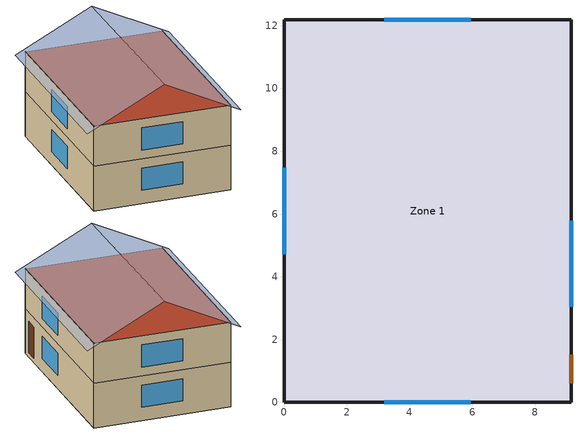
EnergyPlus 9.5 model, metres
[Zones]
Zone 1
 floor foundation (Exterior_Slab_+_2in_EPS): 0,12.19 9.14,12.19 9.14,0 0,0 z-0.3
 floor adiabatic (Interior_Floor): 0,12.19 9.14,12.19 9.14,0 0,0 z2.74
 wall outside (Exterior_Wall_+1in_EPS): 9.14,0 9.14,12.19 0,12.19 0,0 9.14,0 z-0.3:2.74; 9.14,12.19 0,12.19 0,0 9.14,0 9.14,12.19 z2.74:5.49
 window (Ext_Window1_Base): 9.14,3.05 9.14,5.79 / 5.94,12.19 3.2,12.19 / 0,7.47 0,4.72 / 3.2,0 5.94,0 z0.61:2.13; 9.14,3.05 9.14,5.79 / 5.94,12.19 3.2,12.19 / 0,7.47 0,4.72 / 3.2,0 5.94,0 z3.35:4.88
 door (Ext_Door1): 9.14,0.61 9.14,1.52 z0:2.13
 roof outside (Exterior_Roof_R-30): 0,0 9.14,0 9.14,12.19 0,12.19 z5.49
shading: 4.57,-0.3,7.77 9.69,-0.3,5.21 9.69,12.5,5.21 4.57,12.5,7.77; 4.57,12.5,7.77 -0.55,12.5,5.21 -0.55,-0.3,5.21 4.57,-0.3,7.77
[BUILDING]
1_Test 1: North Axis=0; Terrain=City; Loads Convergence Tolerance Value=0.04; Temperature Convergence Tolerance Value=0.4; Solar Distribution=FullInteriorAndExterior; Maximum Number of Warmup Days=25; Minimum Number of Warmup Days=6
[SizingPeriod:DesignDay] Day of Month=21; DryBulb Temperature Range Modifier Type=DefaultMultipliers; Humidity Condition Type=Wetbulb; Barometric Pressure=99110; Rain Indicator=No; Snow Indicator=No; Daylight Saving Time Indicator=No
Name | Month | Day Type | Maximum DryBulb Temperature | Daily DryBulb Temperature Range | Wetbulb or DewPoint at Maximum DryBulb | Wind Speed | Wind Direction | Solar Model Indicator | Sky Clearness | ASHRAE Clear Sky Optical Depth for Beam Irradiance taub | ASHRAE Clear Sky Optical Depth for Diffuse Irradiance taud
Chicago Midway Ap Ann Htg 99.6% Condns DB | 1 | WinterDesignDay | -18.7 | 0 | -18.7 | 5.3 | 300 | ASHRAEClearSky | 0
Chicago Midway Ap Ann Htg 99% Condns DB | 1 | WinterDesignDay | -15.4 | 0 | -15.4 | 5.3 | 300 | ASHRAEClearSky | 0
Chicago Midway Ap Ann Clg .4% Condns DB=>MWB | 7 | SummerDesignDay | 33.4 | 8.8 | 23.8 | 5.6 | 220 | ASHRAETau |  | 0.457 | 2.043
Chicago Midway Ap Ann Clg 1% Condns DB=>MWB | 7 | SummerDesignDay | 32 | 8.8 | 23 | 5.6 | 220 | ASHRAETau |  | 0.457 | 2.043
[MATERIAL] Thermal Absorptance=0.9; Solar Absorptance=0.7; Visible Absorptance=0.7
Name | Roughness | Thickness | Conductivity | Density | Specific Heat
G05_25mm_wood | MediumSmooth | 0.0254 | 0.15 | 608 | 1630
G01a_19mm_gypsum_board | MediumSmooth | 0.019 | 0.16 | 800 | 1090
M15_200mm_heavyweight_concrete | MediumRough | 0.2032 | 1.95 | 2240 | 900
F11_Wood_siding | MediumSmooth | 0.0127 | 0.09 | 592 | 1170
R-11_3.5in_Wood_Stud | VeryRough | 0.0889 | 0.0542625 | 19 | 960
Plywood_(Douglas_Fir)_-_12.7mm | Smooth | 0.0127 | 0.12 | 540 | 1210
EPS_1in | MediumSmooth | 0.0254 | 0.02884 | 29 | 1210
EPS_2in | MediumSmooth | 0.0508 | 0.02884 | 29 | 1210
FG_Attic_R-30 | MediumRough | 0.21844 | 0.0411979 | 64 | 960
[MATERIAL:AIRGAP]
F05_Ceiling_air_space_resistance: Thermal Resistance=0.18
[WINDOWMATERIAL:SIMPLEGLAZINGSYSTEM]
Ext_Window1_Base: UFactor=0.15; Solar Heat Gain Coefficient=0.35
[WINDOWMATERIAL:SHADE]
HIGH REFLECT - LOW TRANS SHADE: Solar Transmittance=0.1; Solar Reflectance=0.8; Visible Transmittance=0.1; Visible Reflectance=0.8; Infrared Hemispherical Emissivity=0.9; Infrared Transmittance=0; Thickness=0.005; Conductivity=0.1; Shade to Glass Distance=0.05; Top Opening Multiplier=0.5; Bottom Opening Multiplier=0.5; LeftSide Opening Multiplier=0.5; RightSide Opening Multiplier=0.5; Airflow Permeability=0
[CONSTRUCTION]
Ext_Window1_Base: Ext_Window1_Base
Ext_Door1: G05_25mm_wood
Interior_Floor: Plywood_(Douglas_Fir)_-_12.7mm, F05_Ceiling_air_space_resistance, G01a_19mm_gypsum_board
Exterior_Slab_+_2in_EPS: EPS_2in, M15_200mm_heavyweight_concrete
Exterior_Wall_+1in_EPS: F11_Wood_siding, EPS_1in, Plywood_(Douglas_Fir)_-_12.7mm, R-11_3.5in_Wood_Stud, G01a_19mm_gypsum_board
Exterior_Roof_R-30: FG_Attic_R-30, Plywood_(Douglas_Fir)_-_12.7mm, G01a_19mm_gypsum_board
[Zone]
Zone 1: Multiplier=1; Volume=482.066; Floor Area=204.387; Part of Total Floor Area=Yes
[WINDOWSHADINGCONTROL]
Shading Control: Zone=Zone 1; Shading Type=ExteriorShade; Shading Control Type=OnIfHighSolarOnWindow; Schedule=ShadingAvailable; Setpoint=100; Shading Control Is Scheduled=Yes; Glare Control Is Active=No; Shading Device Material=HIGH REFLECT - LOW TRANS SHADE; Type of Slat Angle Control for Blinds=FixedSlatAngle; Multiple Surface Control Type=Sequential; Fenestration Surface 1=F-WN-1; Fenestration Surface 2=F-WN-2; Fenestration Surface 3=R-WN-1; Fenestration Surface 4=R-WN-2; Fenestration Surface 5=B-WN-1; Fenestration Surface 6=B-WN-2; Fenestration Surface 7=L-WN-1; Fenestration Surface 8=L-WN-2
[FOUNDATION:KIVA]
Slab Details: Interior Horizontal Insulation Depth=0; Exterior Horizontal Insulation Width=0; Wall Height Above Grade=0.2; Wall Depth Below Slab=0; Footing Depth=1.3716
[SURFACEPROPERTY:EXPOSEDFOUNDATIONPERIMETER]
Slab: Exposed Perimeter Calculation Method=ExposedPerimeterFraction; Exposed Perimeter Fraction=1; Surface Segment 1 Exposed=Yes
[PEOPLE]
Zone Occupants: Zone or ZoneList=Zone 1; Number of People Schedule=OccupantSchedule; Number of People Calculation Method=People; Number of People=4; Fraction Radiant=0.3; Sensible Heat Fraction=autocalculate; Activity Level Schedule=Occupant_Activity_Schedule; Carbon Dioxide Generation Rate=3.82e-08; Enable ASHRAE 55 Comfort Warnings=No; Mean Radiant Temperature Calculation Type=ZoneAveraged; Work Efficiency Schedule=Occupant_Eff_Schedule; Clothing Insulation Calculation Method=ClothingInsulationSchedule; Clothing Insulation Calculation Method Schedule=Occupant_Clothing_Schedule; Clothing Insulation Schedule=Occupant_Clothing_Schedule; Air Velocity Schedule=AirVelocitySch; Thermal Comfort Model 1 Type=Pierce
[ELECTRICEQUIPMENT] Zone or ZoneList=Zone 1; Design Level Calculation Method=EquipmentLevel; Fraction Lost=0; EndUse Subcategory=General
Name | Schedule | Design Level | Fraction Latent | Fraction Radiant
Fridge | Always_On | 0.0507991 | 0 | 1
SizingSensible | SizingLoads | 673.651 | 0 | 0
SizingLatent | SizingLoads | 112.965 | 1 | 0
[ZONEINFILTRATION:FLOWCOEFFICIENT]
Zone_Infiltration: Zone=Zone 1; Schedule=Always_On; Flow Coefficient=0.1; Stack Coefficient=0.078; Pressure Exponent=0.67; Wind Coefficient=0.17; Shelter Factor=0.9
[ZONEVENTILATION:WINDANDSTACKOPENAREA] Zone=Zone 1; Opening Area=1; Opening Area Fraction Schedule=WindowFraction2; Opening Effectiveness=autocalculate; Height Difference=1.524; Discharge Coefficient for Opening=autocalculate; Minimum Indoor Temperature=15; Maximum Indoor Temperature=100; Delta Temperature=-100; Minimum Outdoor Temperature=-100; Maximum Outdoor Temperature=100; Maximum Wind Speed=10
Name | Effective Angle
OperableWindows-N | 0
OperableWindows-E | 90
OperableWindows-S | 180
OperableWindows-W | 270
[EXTERIOR:LIGHTS]
PhiusExtLight: Schedule=Always_On; Design Level=1; Control Option=AstronomicalClock; EndUse Subcategory=General
[DESIGNSPECIFICATION:OUTDOORAIR]
SZ_DSOA_Zone_1: Outdoor Air Method=Flow/Zone; Outdoor Air Flow per Person=0.00708; Outdoor Air Flow per Zone Floor Area=0; Outdoor Air Flow per Zone=0.0117987; Outdoor Air Flow Air Changes per Hour=0
[DESIGNSPECIFICATION:ZONEAIRDISTRIBUTION]
SZ_DSZAD_Zone_1: Zone Air Distribution Effectiveness in Cooling Mode=1; Zone Air Distribution Effectiveness in Heating Mode=1; Zone Secondary Recirculation Fraction=0; Minimum Zone Ventilation Efficiency=0
[SIZING:ZONE]
Zone 1: Zone Cooling Design Supply Air Temperature Input Method=SupplyAirTemperature; Zone Cooling Design Supply Air Temperature=12.8; Zone Cooling Design Supply Air Temperature Difference=11.11; Zone Heating Design Supply Air Temperature Input Method=SupplyAirTemperature; Zone Heating Design Supply Air Temperature=50; Zone Heating Design Supply Air Temperature Difference=30; Zone Cooling Design Supply Air Humidity Ratio=0.008; Zone Heating Design Supply Air Humidity Ratio=0.008; Design Specification Outdoor Air Object=SZ_DSOA_Zone_1; Cooling Design Air Flow Method=DesignDay; Cooling Design Air Flow Rate=0; Cooling Minimum Air Flow per Zone Floor Area=0.000762; Cooling Minimum Air Flow=0; Cooling Minimum Air Flow Fraction=0.2; Heating Design Air Flow Method=DesignDay; Heating Design Air Flow Rate=0; Heating Maximum Air Flow per Zone Floor Area=0.002032; Heating Maximum Air Flow=0.141576; Heating Maximum Air Flow Fraction=0.3; Design Specification Zone Air Distribution Object=SZ_DSZAD_Zone_1; Account for Dedicated Outdoor Air System=No; Dedicated Outdoor Air System Control Strategy=NeutralSupplyAir; Dedicated Outdoor Air Low Setpoint Temperature for Design=autosize; Dedicated Outdoor Air High Setpoint Temperature for Design=autosize
[ZONECONTROL:THERMOSTAT]
Zone_1_Thermostat: Zone or ZoneList=Zone 1; Control Type Schedule=HVAC_Always_4; Control 1=HP_Thermostat_Dual_SP_Control; Temperature Difference Between Cutout And Setpoint=0
[THERMOSTATSETPOINT:DUALSETPOINT]
HP_Thermostat_Dual_SP_Control: Heating Setpoint Temperature Schedule=Phius_68F; Cooling Setpoint Temperature Schedule=Phius_77F
[ZONEHVAC:PACKAGEDTERMINALHEATPUMP]
Zone1PTHP: Availability Schedule=MechAvailable; Cooling Supply Air Flow Rate=autosize; Heating Supply Air Flow Rate=autosize; Cooling Outdoor Air Flow Rate=autosize; Heating Outdoor Air Flow Rate=autosize; Supply Air Fan=Zone1PTHPFan; Heating Coil=Zone1PTHPDXHeatCoil; Heating Convergence Tolerance=0.001; Cooling Coil=Zone1PTHPDXCoolCoil; Cooling Convergence Tolerance=0.001; Supplemental Heating Coil=Zone1PTHPSupHeater; Maximum Supply Air Temperature from Supplemental Heater=50; Maximum Outdoor DryBulb Temperature for Supplemental Heater Operation=10; Fan Placement=BlowThrough; Capacity Control Method=None; Minimum Supply Air Temperature in Cooling Mode=autosize; Maximum Supply Air Temperature in Heating Mode=autosize
[ZONEHVAC:ENERGYRECOVERYVENTILATOR]
ERV1: Availability Schedule=ERVAvailable; Heat Exchanger=ERV_Core; Supply Air Flow Rate=0.047; Exhaust Air Flow Rate=0.047; Supply Air Fan=ERV_Supply_Fan; Exhaust Air Fan=ERV_Exhaust_Fan
[Zone equipment]
Zone 1: ERV1, Zone1PTHP
[FAN:SYSTEMMODEL]
Zone1PTHPFan: Availability Schedule=MechAvailable; Design Maximum Air Flow Rate=autosize; Speed Control Method=Continuous; Electric Power Minimum Flow Rate Fraction=0; Design Pressure Rise=0.75; Motor Efficiency=0.9; Motor In Air Stream Fraction=1; Design Electric Power Consumption=autosize; Design Power Sizing Method=TotalEfficiencyAndPressure; Electric Power Per Unit Flow Rate Per Unit Pressure=1.66667; Fan Total Efficiency=0.5; Electric Power Function of Flow Fraction Curve=CombinedPowerAndFanEff; EndUse Subcategory=General; Number of Speeds=1
[FAN:ONOFF] Availability Schedule=ERVAvailable; Fan Total Efficiency=0.6; Pressure Rise=249.089; Maximum Flow Rate=autosize; Motor Efficiency=0.8; Motor In Airstream Fraction=1; EndUse Subcategory=ERV_Fan
ERV_Supply_Fan; ERV_Exhaust_Fan
[COIL:COOLING:DX:SINGLESPEED]
Zone1PTHPDXCoolCoil: Availability Schedule=MechAvailable; Gross Rated Total Cooling Capacity=autosize; Gross Rated Sensible Heat Ratio=0.75; Gross Rated Cooling COP=3; Rated Air Flow Rate=autosize; Rated Evaporator Fan Power Per Volume Flow Rate=773.3; Total Cooling Capacity Function of Temperature Curve=HPACCoolCapFT; Total Cooling Capacity Function of Flow Fraction Curve=HPACCoolCapFFF; Energy Input Ratio Function of Temperature Curve=HPACEIRFT; Energy Input Ratio Function of Flow Fraction Curve=HPACEIRFFF; Part Load Fraction Correlation Curve=HPACPLFFPLR; Minimum Outdoor DryBulb Temperature for Compressor Operation=-25; Nominal Time for Condensate Removal to Begin=0; Ratio of Initial Moisture Evaporation Rate and Steady State Latent Capacity=0; Maximum Cycling Rate=0; Latent Capacity Time Constant=0; Condenser Type=AirCooled; Evaporative Condenser Effectiveness=0.9; Evaporative Condenser Pump Rated Power Consumption=0; Crankcase Heater Capacity=0; Maximum Outdoor DryBulb Temperature for Crankcase Heater Operation=10; Basin Heater Capacity=0; Basin Heater Setpoint Temperature=2; Report ASHRAE Standard 127 Performance Ratings=No
[COIL:HEATING:ELECTRIC]
Zone1PTHPSupHeater: Availability Schedule=MechAvailable; Efficiency=1; Nominal Capacity=autosize
[COIL:HEATING:DX:SINGLESPEED]
Zone1PTHPDXHeatCoil: Availability Schedule=MechAvailable; Gross Rated Heating Capacity=autosize; Gross Rated Heating COP=3; Rated Air Flow Rate=autosize; Rated Supply Fan Power Per Volume Flow Rate=773.3; Heating Capacity Function of Temperature Curve=HPACHeatCapFT; Heating Capacity Function of Flow Fraction Curve=HPACHeatCapFFF; Energy Input Ratio Function of Temperature Curve=HPACHeatEIRFT; Energy Input Ratio Function of Flow Fraction Curve=HPACHeatEIRFFF; Part Load Fraction Correlation Curve=HPACCOOLPLFFPLR; Minimum Outdoor DryBulb Temperature for Compressor Operation=0; Maximum Outdoor DryBulb Temperature for Defrost Operation=5; Crankcase Heater Capacity=200; Maximum Outdoor DryBulb Temperature for Crankcase Heater Operation=10; Defrost Strategy=Resistive; Defrost Control=TIMED; Defrost Time Period Fraction=0.166667; Resistive Defrost Heater Capacity=autosize; Region number for calculating HSPF=4; Secondary Coil Fan Flow Scaling Factor=1.25
[HEATEXCHANGER:AIRTOAIR:SENSIBLEANDLATENT]
ERV_Core: Availability Schedule=ERVAvailable; Nominal Supply Air Flow Rate=0.047; Sensible Effectiveness at 100 Heating Air Flow=0.75; Latent Effectiveness at 100 Heating Air Flow=0.4; Sensible Effectiveness at 75 Heating Air Flow=0.825; Latent Effectiveness at 75 Heating Air Flow=0.44; Sensible Effectiveness at 100 Cooling Air Flow=0.75; Latent Effectiveness at 100 Cooling Air Flow=0.4; Sensible Effectiveness at 75 Cooling Air Flow=0.825; Latent Effectiveness at 75 Cooling Air Flow=0.44; Nominal Electric Power=0; Supply Air Outlet Temperature Control=No; Heat Exchanger Type=Plate; Frost Control Type=ExhaustAirRecirculation; Threshold Temperature=-5; Initial Defrost Time Fraction=0.083; Rate of Defrost Time Fraction Increase=0.012; Economizer Lockout=Yes
[ENERGYMANAGEMENTSYSTEM:SENSOR]
Name | OutputVariable or OutputMeter Index Key | OutputVariable or OutputMeter
IWB | Zone_1_Zone_Air_Node | System Node Wetbulb Temperature
OWB | * | Site Outdoor Air Wetbulb Temperature
IDB | Zone 1 | Zone Air Temperature
ODB | * | Site Outdoor Air Drybulb Temperature
NatVentAvail | SchNatVent | Schedule Value
Clock | PhiusExtLight | Exterior Lights Electricity Energy
PV | ELC | Electric Load Center Produced Electricity Energy
[ENERGYMANAGEMENTSYSTEM:ACTUATOR] Actuated Component Control Type=Schedule Value
Name | Actuated Component Unique | Actuated Component Type
WindowEconomizer | WindowFraction2 | Schedule:Constant
DC_Coolings | Demand Control Cooling | Schedule:Compact
[ENERGYMANAGEMENTSYSTEM:PROGRAMCALLINGMANAGER]
CO2Caller: BeginZoneTimestepBeforeSetCurrentWeather; SummerVentDB
[ENERGYMANAGEMENTSYSTEM:PROGRAM]
SummerVentWB: IF IWB> 1+ OWB && NatVentAvail > 0 && Clock > 0; SET WindowEconomizer = 1; SET DC_Coolings = 0; ELSE; SET WindowEconomizer = 0; ENDIF
SummerVentDB: IF IDB> 1+ ODB && NatVentAvail > 0 && Clock > 0; SET WindowEconomizer = 1; SET DC_Coolings = 0; ELSE; SET WindowEconomizer = 0; ENDIF
[DEMANDMANAGERASSIGNMENTLIST]
Demand Limiting: Meter=ElectricityNet:Facility; Demand Limit Schedule=Always Off; Demand Limit Safety Fraction=0.95; Demand Window Length=10; Demand Manager Priority=All; DemandManager 1=Set backs
[DEMANDMANAGER:THERMOSTATS]
Set Backs: Availability Schedule=Demand Control Cooling; Reset Control=Fixed; Minimum Reset Duration=30; Maximum Heating Setpoint Reset=20; Maximum Cooling Setpoint Reset=28.8889; Selection Control=All; Thermostat 1=Zone_1_Thermostat
[GENERATOR:PVWATTS]
3 kW PV: PVWatts Version=5; DC System Capacity=3000; Module Type=Standard; Array Type=FixedOpenRack; System Losses=0.14; Array Geometry Type=TiltAzimuth; Tilt Angle=57; Azimuth Angle=180; Ground Coverage Ratio=0.4
[ELECTRICLOADCENTER:INVERTER:PVWATTS]
PV Inverter: DC to AC Size Ratio=1.1; Inverter Efficiency=0.96
[ELECTRICLOADCENTER:GENERATORS]
PV: Generator 1=3 kW PV; Generator 1 Rated Electric Power Output=3000; Generator 1 Availability Schedule=Always_On
[ELECTRICLOADCENTER:STORAGE:SIMPLE]
Simple Battery: Availability Schedule=Always_On; Zone=Zone 1; Radiative Fraction for Zone Heat Gains=0.9; Nominal Energetic Efficiency for Charging=0.9; Nominal Discharging Energetic Efficiency=0.9; Maximum Storage Capacity=10800000; Initial State of Charge=10800000
[ELECTRICLOADCENTER:TRANSFORMER]
Transformer: Availability Schedule=Always_On; Transformer Usage=LoadCenterPowerConditioning; Zone=Zone 1; Radiative Fraction=0; Phase=3; Conductor Material=Aluminum; Full Load Temperature Rise=150; Fraction of Eddy Current Losses=0.1; Performance Input Method=RatedLosses; Nameplate Efficiency=0.98; Per Unit Load for Nameplate Efficiency=0.35; Reference Temperature for Nameplate Efficiency=75; Consider Transformer Loss for Utility Cost=Yes
[ELECTRICLOADCENTER:DISTRIBUTION]
ELC: Generator List=PV; Generator Operation Scheme Type=Baseload; Generator Demand Limit Scheme Purchased Electric Demand Limit=0; Electrical Buss Type=AlternatingCurrentWithStorage; Inverter=PV Inverter; Electrical Storage Object=Simple Battery; Storage Operation Scheme=FacilityDemandLeveling; Storage Control Track Meter=ElectricityNet:Facility; Storage Converter Object=Converter; Maximum Storage State of Charge Fraction=1; Minimum Storage State of Charge Fraction=0.2; Storage Control Utility Demand Target=3500; Storage Control Utility Demand Target Fraction Schedule=OutageCooling
[ELECTRICLOADCENTER:STORAGE:CONVERTER]
Converter: Availability Schedule=Always_On; Power Conversion Efficiency Method=SimpleFixed; Simple Fixed Efficiency=0.95
[SCHEDULE:COMPACT]
Occupant_Activity_Schedule: Through: 12/31, For: AllDays, Until: 24:00, 120
Occupant_Eff_Schedule: Through: 12/31, For: AllDays, Until: 24:00, 0
Occupant_Clothing_Schedule: Through: 04/30, For: AllDays, Until: 24:00, 1, Through: 09/30, For: AllDays, Until: 24:00, 0.3, Through: 12/31, For: AllDays, Until: 24:00, 1
OccupantSchedule: Through: 12/31, For: AllDays, Until: 24:00, 1
MechAvailable: Through: 26-Jan, For: AllDays, Until: 24:00, 1, Through: 10-Feb, For: AllDays, Until: 24:00, 0, Through: 19-Jul, For: AllDays, Until: 24:00, 1, Through: 30-Jul, For: AllDays, Until: 24:00, 0, Through: 12/31, For: AllDays, Until: 24:00, 1
SchNatVent: Through: 19-Jul, For: SummerDesignDay, Until: 24:00, 0, For: AllOtherDays, Until: 24:00, 0, Through: 30-Jul, For: SummerDesignDay, Until: 24:00, 0, For: AllOtherDays, Until: 24:00, 1, Through: 12/31, For: AllDays, Until: 24:00, 0
OutageCooling: Through: 19-Jul, For: AllDays, Until: 24:00, 1, Through: 30-Jul, For: AllDays, Until: 24:00, 0, Through: 12/31, For: AllDays, Until: 24:00, 1
Demand Control Cooling: Through: 19-Jul, For: AllDays, Until: 24:00, 0, Through: 30-Jul, For: AllDays, Until: 24:00, 0, Through: 12/31, For: AllDays, Until: 24:00, 0
ShadingAvailable: Through: 19-Jul, For: AllDays, Until: 24:00, 0, Through: 30-Jul, For: AllDays, Until: 24:00, 1, Through: 12/31, For: AllDays, Until: 24:00, 0
SizingLoads: Through: 12/31, For: SummerDesignDay, Until: 24:00, 1, For: AllOtherDays, Until: 24:00, 0
[SCHEDULE:CONSTANT]
Name | Hourly Value
WindowFraction2; Always Off | 0
HVAC_ALWAYS_4 | 4
Phius_68F | 20
Phius_77F | 25
AirVelocitySch | 0.16
Always_On; ERVAvailable | 1
[CURVE:QUADRATIC] Input Unit Type for X=Dimensionless; Output Unit Type=Dimensionless
Name | Coefficient1 Constant | Coefficient2 x | Coefficient3 x2 | Minimum Value of x | Maximum Value of x
HPACCoolCapFFF | 0.8 | 0.2 | 0 | 0.5 | 1.5
HPACEIRFFF | 1.1552 | -0.1808 | 0.0256 | 0.5 | 1.5
HPACPLFFPLR | 0.85 | 0.15 | 0 | 0 | 1
HPACHeatEIRFFF | 1.3824 | -0.4336 | 0.0512 | 0 | 1
HPACCOOLPLFFPLR | 0.75 | 0.25 | 0 | 0 | 1
[CURVE:CUBIC] Output Unit Type=Dimensionless
Name | Coefficient1 Constant | Coefficient2 x | Coefficient3 x2 | Coefficient4 x3 | Minimum Value of x | Maximum Value of x | Minimum Curve Output | Maximum Curve Output | Input Unit Type for X
CombinedPowerAndFanEff | 0 | 0.027411 | 0.00874 | 0.969563 | 0.5 | 1.5 | 0.01 | 1.5 | Dimensionless
HPACHeatCapFT | 0.758746 | 0.027626 | 0.000148716 | 3.4992e-06 | -20 | 20 |  |  | Temperature
HPACHeatCapFFF | 0.84 | 0.16 | 0 | 0 | 0.5 | 1.5 |  |  | Dimensionless
HPACHeatEIRFT | 1.19248 | -0.0300438 | 0.00103745 | -2.3328e-05 | -20 | 20 |  |  | Temperature
[CURVE:BIQUADRATIC] Minimum Value of x=12.77778; Maximum Value of x=23.88889; Minimum Value of y=18; Maximum Value of y=46.11111; Input Unit Type for X=Temperature; Input Unit Type for Y=Temperature; Output Unit Type=Dimensionless
Name | Coefficient1 Constant | Coefficient2 x | Coefficient3 x2 | Coefficient4 y | Coefficient5 y2 | Coefficient6 xy
HPACCoolCapFT | 0.942588 | 0.00954335 | 0.00068377 | -0.0110427 | 5.249e-06 | -9.72e-06
HPACEIRFT | 0.342414 | 0.034885 | -0.0006237 | 0.00497722 | 0.000437951 | -0.000728028
